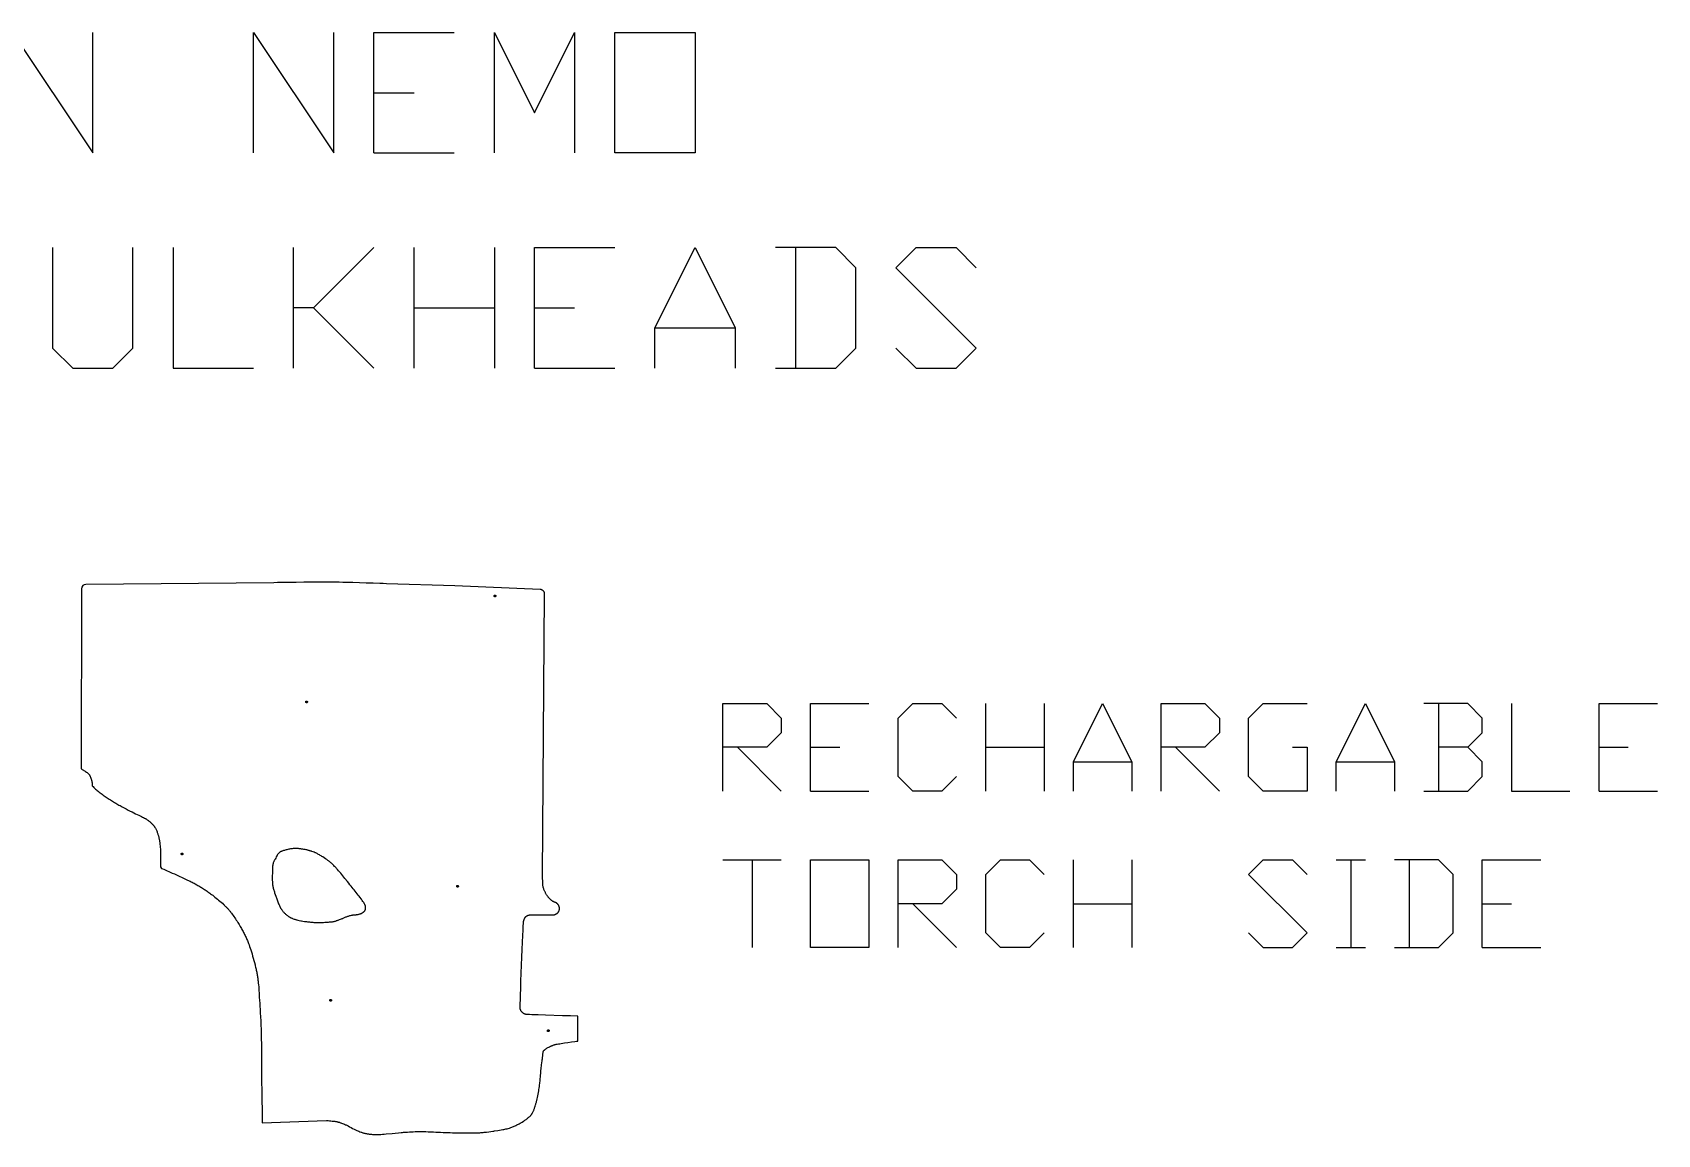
# Model space of a CAD drawing. Extents: x -1405 to 7310, y 1897 to 8577.
# Drawn here: x 3541 to 7310, y 6021 to 8577 of the extents above; entities that cross this region are included whole.
import ezdxf

# ---------------------------------------------------------------- set-up
doc = ezdxf.new("R2010")
doc.units = 0
doc.layers.add('Default_Layer', color=1, linetype='CONTINUOUS')

msp = doc.modelspace()

# ---------------------------------------------------------------- linework, layer by layer
at = {"layer": 'Default_Layer'}
for points in [[(3494.6, 8297.4), (3494.6, 8576.8), (3680.8, 8297.4), (3680.8, 8576.8)], [(4053.4, 8297.4), (4053.4, 8576.8), (4239.6, 8297.4), (4239.6, 8576.8)], [(4332.8, 8297.4), (4332.8, 8576.8), (4519, 8576.8)], [(4612.2, 8297.4), (4612.2, 8576.8), (4705.3, 8390.5), (4798.4, 8576.8), (4798.4, 8297.4)], [(4332.8, 8437.1), (4425.9, 8437.1)], [(4332.8, 8297.4), (4519, 8297.4)], [(3587.7, 8077.8), (3587.7, 7845), (3634.3, 7798.4), (3727.4, 7798.4), (3774, 7845), (3774, 8077.8)], [(3867.1, 8077.8), (3867.1, 7798.4), (4053.4, 7798.4)], [(4146.5, 7798.4), (4146.5, 8077.8)], [(4332.8, 8077.8), (4193.1, 7938.1), (4146.5, 7938.1)], [(4425.9, 7798.4), (4425.9, 8077.8)], [(4612.2, 8077.8), (4612.2, 7798.4)], [(4705.3, 7798.4), (4705.3, 8077.8), (4891.6, 8077.8)], [(4984.7, 7798.4), (4984.7, 7891.6), (5077.8, 8077.8), (5171, 7891.6), (5171, 7798.4)], [(5264.1, 7798.4), (5403.8, 7798.4), (5450.4, 7845), (5450.4, 8031.3), (5403.8, 8077.8), (5264.1, 8077.8)], [(5310.7, 8077.8), (5310.7, 7798.4)], [(5543.5, 7845), (5590.1, 7798.4), (5683.2, 7798.4), (5729.8, 7845), (5543.5, 8031.3), (5590.1, 8077.8), (5683.2, 8077.8), (5729.8, 8031.3)], [(4193.1, 7938.1), (4332.8, 7798.4)], [(4425.9, 7938.1), (4612.2, 7938.1)], [(4705.3, 7938.1), (4798.4, 7938.1)], [(4984.7, 7891.6), (5171, 7891.6)], [(4705.3, 7798.4), (4891.6, 7798.4)], [(5142.3, 6817.3), (5142.3, 7020.5), (5243.9, 7020.5), (5277.7, 6986.6), (5277.7, 6952.7), (5243.9, 6918.9), (5142.3, 6918.9)], [(5345.5, 6817.3), (5345.5, 7020.5), (5480.9, 7020.5)], [(5684.1, 6851.1), (5650.3, 6817.3), (5582.5, 6817.3), (5548.7, 6851.1), (5548.7, 6986.6), (5582.5, 7020.5), (5650.3, 7020.5), (5684.1, 6986.6)], [(5751.9, 6817.3), (5751.9, 7020.5)], [(5887.3, 7020.5), (5887.3, 6817.3)], [(5955.1, 6817.3), (5955.1, 6885), (6022.8, 7020.5), (6090.5, 6885), (6090.5, 6817.3)], [(6158.3, 6817.3), (6158.3, 7020.5), (6259.9, 7020.5), (6293.7, 6986.6), (6293.7, 6952.7), (6259.9, 6918.9), (6158.3, 6918.9)], [(6463.1, 6918.9), (6496.9, 6918.9), (6496.9, 6817.3), (6395.3, 6817.3), (6361.5, 6851.1), (6361.5, 6986.6), (6395.3, 7020.5), (6496.9, 7020.5)], [(6564.7, 6817.3), (6564.7, 6885), (6632.4, 7020.5), (6700.1, 6885), (6700.1, 6817.3)], [(6869.5, 6918.9), (6903.3, 6952.7), (6903.3, 6986.6), (6869.5, 7020.5), (6767.9, 7020.5)], [(6801.7, 7020.5), (6801.7, 6817.3)], [(6971.1, 7020.5), (6971.1, 6817.3), (7106.5, 6817.3)], [(7174.3, 6817.3), (7174.3, 7020.5), (7309.7, 7020.5)], [(5176.1, 6918.9), (5277.7, 6817.3)], [(5345.5, 6918.9), (5413.2, 6918.9)], [(5751.9, 6918.9), (5887.3, 6918.9)], [(6192.1, 6918.9), (6293.7, 6817.3)], [(6767.9, 6817.3), (6869.5, 6817.3), (6903.3, 6851.1), (6903.3, 6885), (6869.5, 6918.9), (6801.7, 6918.9)], [(7174.3, 6918.9), (7242, 6918.9)], [(5955.1, 6885), (6090.5, 6885)], [(6564.7, 6885), (6700.1, 6885)], [(5345.5, 6817.3), (5480.9, 6817.3)], [(7174.3, 6817.3), (7309.7, 6817.3)], [(5142.3, 6657.6), (5277.7, 6657.6)], [(5210, 6657.6), (5210, 6454.4)], [(5548.7, 6454.4), (5548.7, 6657.6), (5650.3, 6657.6), (5684.1, 6623.7), (5684.1, 6589.9), (5650.3, 6556), (5548.7, 6556)], [(5887.3, 6488.3), (5853.5, 6454.4), (5785.7, 6454.4), (5751.9, 6488.3), (5751.9, 6623.7), (5785.7, 6657.6), (5853.5, 6657.6), (5887.3, 6623.7)], [(5955.1, 6454.4), (5955.1, 6657.6)], [(6090.5, 6657.6), (6090.5, 6454.4)], [(6361.5, 6488.3), (6395.3, 6454.4), (6463.1, 6454.4), (6496.9, 6488.3), (6361.5, 6623.7), (6395.3, 6657.6), (6463.1, 6657.6), (6496.9, 6623.7)], [(6564.7, 6657.6), (6632.4, 6657.6)], [(6598.5, 6657.6), (6598.5, 6454.4)], [(6700.1, 6454.4), (6801.7, 6454.4), (6835.6, 6488.3), (6835.6, 6623.7), (6801.7, 6657.6), (6700.1, 6657.6)], [(6734, 6657.6), (6734, 6454.4)], [(6903.3, 6454.4), (6903.3, 6657.6), (7038.8, 6657.6)], [(5582.5, 6556), (5684.1, 6454.4)], [(5955.1, 6556), (6090.5, 6556)], [(6903.3, 6556), (6971.1, 6556)], [(6564.7, 6454.4), (6632.4, 6454.4)], [(6903.3, 6454.4), (7038.8, 6454.4)]]:
    msp.add_lwpolyline(points, dxfattribs=at)
for points in [[(4891.6, 8297.4), (4891.6, 8576.8), (5077.8, 8576.8), (5077.8, 8297.4), (4891.6, 8297.4)], [(4613.5, 7271.9), (4613.7, 7271.9), (4613.9, 7271.9), (4614.1, 7271.8), (4614.2, 7271.8), (4614.4, 7271.7), (4614.6, 7271.6), (4614.7, 7271.5), (4614.9, 7271.3), (4615, 7271.2), (4615.1, 7271), (4615.2, 7270.9), (4615.3, 7270.7), (4615.4, 7270.5), (4615.4, 7270.3), (4615.5, 7270.1), (4615.5, 7269.9), (4615.5, 7269.7), (4615.4, 7269.5), (4615.4, 7269.3), (4615.3, 7269.1), (4615.2, 7269), (4615.1, 7268.8), (4615, 7268.6), (4614.9, 7268.5), (4614.7, 7268.4), (4614.6, 7268.3), (4614.4, 7268.2), (4614.2, 7268.1), (4614.1, 7268), (4613.9, 7268), (4613.7, 7267.9), (4613.5, 7267.9), (4613.3, 7267.9), (4613.1, 7268), (4612.9, 7268), (4612.7, 7268.1), (4612.5, 7268.2), (4612.4, 7268.3), (4612.2, 7268.4), (4612.1, 7268.5), (4611.9, 7268.6), (4611.8, 7268.8), (4611.7, 7269), (4611.6, 7269.1), (4611.6, 7269.3), (4611.5, 7269.5), (4611.5, 7269.7), (4611.5, 7269.9), (4611.5, 7270.1), (4611.5, 7270.3), (4611.6, 7270.5), (4611.6, 7270.7), (4611.7, 7270.9), (4611.8, 7271), (4611.9, 7271.2), (4612.1, 7271.3), (4612.2, 7271.5), (4612.4, 7271.6), (4612.5, 7271.7), (4612.7, 7271.8), (4612.9, 7271.8), (4613.1, 7271.9), (4613.3, 7271.9), (4613.5, 7271.9)], [(4176.8, 7026.2), (4177, 7026.2), (4177.2, 7026.2), (4177.4, 7026.1), (4177.6, 7026.1), (4177.8, 7026), (4177.9, 7025.9), (4178.1, 7025.8), (4178.2, 7025.6), (4178.4, 7025.5), (4178.5, 7025.3), (4178.6, 7025.2), (4178.7, 7025), (4178.7, 7024.8), (4178.8, 7024.6), (4178.8, 7024.4), (4178.8, 7024.2), (4178.8, 7024), (4178.8, 7023.8), (4178.7, 7023.6), (4178.7, 7023.4), (4178.6, 7023.3), (4178.5, 7023.1), (4178.4, 7023), (4178.2, 7022.8), (4178.1, 7022.7), (4177.9, 7022.6), (4177.8, 7022.5), (4177.6, 7022.4), (4177.4, 7022.3), (4177.2, 7022.3), (4177, 7022.2), (4176.8, 7022.2), (4176.6, 7022.2), (4176.4, 7022.3), (4176.2, 7022.3), (4176, 7022.4), (4175.9, 7022.5), (4175.7, 7022.6), (4175.5, 7022.7), (4175.4, 7022.8), (4175.3, 7023), (4175.2, 7023.1), (4175.1, 7023.3), (4175, 7023.4), (4174.9, 7023.6), (4174.9, 7023.8), (4174.8, 7024), (4174.8, 7024.2), (4174.8, 7024.4), (4174.9, 7024.6), (4174.9, 7024.8), (4175, 7025), (4175.1, 7025.2), (4175.2, 7025.3), (4175.3, 7025.5), (4175.4, 7025.6), (4175.5, 7025.8), (4175.7, 7025.9), (4175.9, 7026), (4176, 7026.1), (4176.2, 7026.1), (4176.4, 7026.2), (4176.6, 7026.2), (4176.8, 7026.2)], [(3888.1, 6673.6), (3888.3, 6673.6), (3888.5, 6673.6), (3888.6, 6673.5), (3888.8, 6673.5), (3889, 6673.4), (3889.2, 6673.3), (3889.3, 6673.2), (3889.5, 6673), (3889.6, 6672.9), (3889.7, 6672.7), (3889.8, 6672.6), (3889.9, 6672.4), (3890, 6672.2), (3890, 6672), (3890, 6671.8), (3890.1, 6671.6), (3890, 6671.4), (3890, 6671.2), (3890, 6671), (3889.9, 6670.8), (3889.8, 6670.7), (3889.7, 6670.5), (3889.6, 6670.3), (3889.5, 6670.2), (3889.3, 6670.1), (3889.2, 6670), (3889, 6669.9), (3888.8, 6669.8), (3888.6, 6669.7), (3888.5, 6669.7), (3888.3, 6669.6), (3888.1, 6669.6), (3887.8, 6669.6), (3887.7, 6669.7), (3887.5, 6669.7), (3887.3, 6669.8), (3887.1, 6669.9), (3886.9, 6670), (3886.8, 6670.1), (3886.6, 6670.2), (3886.5, 6670.3), (3886.4, 6670.5), (3886.3, 6670.7), (3886.2, 6670.8), (3886.1, 6671), (3886.1, 6671.2), (3886.1, 6671.4), (3886.1, 6671.6), (3886.1, 6671.8), (3886.1, 6672), (3886.1, 6672.2), (3886.2, 6672.4), (3886.3, 6672.6), (3886.4, 6672.7), (3886.5, 6672.9), (3886.6, 6673), (3886.8, 6673.2), (3886.9, 6673.3), (3887.1, 6673.4), (3887.3, 6673.5), (3887.5, 6673.5), (3887.7, 6673.6), (3887.8, 6673.6), (3888.1, 6673.6)], [(4313.2, 6542.7), (4313.4, 6543.3), (4313.6, 6543.9), (4313.7, 6544.6), (4313.8, 6545.2), (4313.8, 6545.9), (4313.8, 6546.6), (4313.8, 6547.2), (4313.7, 6547.9), (4313.6, 6548.6), (4313.5, 6549.3), (4313.4, 6549.9), (4313.3, 6550.6), (4313.1, 6551.3), (4312.9, 6551.9), (4312.5, 6553.2), (4312.4, 6553.5), (4312.2, 6553.9), (4311.8, 6554.7), (4311.3, 6555.6), (4310.7, 6556.6), (4310, 6557.7), (4309.3, 6558.9), (4308.5, 6560.1), (4307.6, 6561.3), (4305.8, 6563.9), (4303.9, 6566.5), (4300.3, 6571.4), (4298.5, 6573.7), (4296.5, 6576.4), (4294.2, 6579.2), (4291.9, 6582.2), (4289.4, 6585.2), (4286.9, 6588.2), (4284.5, 6591.1), (4282.2, 6593.8), (4279.9, 6596.8), (4277.3, 6600.2), (4274.4, 6603.7), (4271.5, 6607.4), (4265.6, 6614.7), (4263, 6618.1), (4260.6, 6621.1), (4258.3, 6624), (4255.9, 6626.9), (4253.5, 6629.9), (4251, 6632.8), (4248.5, 6635.6), (4246.1, 6638.2), (4245, 6639.5), (4243.8, 6640.7), (4242.7, 6641.8), (4241.7, 6642.9), (4239.6, 6645), (4237.4, 6647.1), (4235.3, 6649.1), (4234.2, 6650.1), (4233.1, 6651.1), (4231.9, 6652.1), (4230.8, 6653.1), (4229.7, 6654), (4228.5, 6655), (4227.3, 6655.9), (4226.1, 6656.8), (4224.9, 6657.6), (4223.7, 6658.5), (4220.9, 6660.3), (4217.7, 6662.5), (4214.1, 6664.8), (4212.2, 6666), (4210.3, 6667.1), (4208.4, 6668.3), (4206.5, 6669.4), (4204.7, 6670.5), (4202.9, 6671.5), (4201.2, 6672.4), (4199.6, 6673.2), (4198.1, 6674), (4197.4, 6674.3), (4196.8, 6674.5), (4194.2, 6675.6), (4191.7, 6676.5), (4189.1, 6677.4), (4187.8, 6677.9), (4186.5, 6678.3), (4185.2, 6678.7), (4183.9, 6679.1), (4182.6, 6679.5), (4181.3, 6679.8), (4180, 6680.2), (4178.7, 6680.5), (4177.3, 6680.8), (4176, 6681.1), (4173.2, 6681.7), (4170.1, 6682.3), (4168.4, 6682.6), (4166.7, 6682.9), (4165, 6683.1), (4163.2, 6683.4), (4161.4, 6683.6), (4159.6, 6683.8), (4157.8, 6684), (4156, 6684.1), (4154.2, 6684.2), (4152.4, 6684.3), (4150.7, 6684.3), (4148.9, 6684.2), (4147.2, 6684.1), (4145.3, 6684), (4143.4, 6683.7), (4141.4, 6683.5), (4139.4, 6683.2), (4137.3, 6682.8), (4135.3, 6682.4), (4133.2, 6682), (4131.2, 6681.5), (4129.2, 6681.1), (4127.3, 6680.6), (4125.4, 6680), (4123.6, 6679.5), (4122, 6679), (4120.5, 6678.4), (4119.1, 6677.9), (4118.5, 6677.6), (4117.9, 6677.3), (4117.3, 6677.1), (4116.7, 6676.8), (4116.2, 6676.5), (4115.7, 6676.2), (4115.2, 6675.8), (4114.7, 6675.5), (4114.2, 6675.2), (4113.8, 6674.8), (4113.4, 6674.5), (4113, 6674.1), (4112.6, 6673.8), (4112.2, 6673.4), (4111.8, 6673), (4111.5, 6672.6), (4110.8, 6671.8), (4110.2, 6670.9), (4109.5, 6670), (4108.9, 6669.1), (4108.3, 6668.1), (4107.7, 6667), (4106.5, 6664.8), (4105.1, 6662.2), (4103.7, 6659.7), (4103.1, 6658.5), (4102.4, 6657.2), (4101.8, 6656), (4101.2, 6654.7), (4100.6, 6653.5), (4100.1, 6652.2), (4099.6, 6650.9), (4099.2, 6649.6), (4099, 6648.9), (4098.8, 6648.3), (4098.7, 6647.6), (4098.5, 6646.9), (4098.4, 6646.2), (4098.3, 6645.5), (4098.2, 6644.9), (4098.1, 6644.2), (4098, 6642.6), (4097.9, 6640.8), (4097.8, 6638.8), (4097.7, 6636.6), (4097.6, 6634.2), (4097.5, 6631.8), (4097.4, 6626.6), (4097.3, 6621.3), (4097.3, 6616), (4097.3, 6611.1), (4097.4, 6606.6), (4097.4, 6605.5), (4097.5, 6604.5), (4097.5, 6603.4), (4097.6, 6602.4), (4097.8, 6601.3), (4097.9, 6600.2), (4098, 6599.2), (4098.2, 6598.1), (4098.4, 6597.1), (4098.6, 6596.1), (4099, 6594), (4099.5, 6591.9), (4100.1, 6589.9), (4100.7, 6587.8), (4101.3, 6585.8), (4102, 6583.8), (4102.6, 6581.7), (4104, 6577.7), (4105.4, 6573.7), (4106.1, 6571.6), (4106.8, 6569.5), (4107.6, 6567.3), (4108.4, 6565.1), (4109.3, 6562.8), (4110.2, 6560.5), (4111.1, 6558.3), (4112, 6556.1), (4113, 6553.9), (4113.9, 6551.9), (4114.8, 6549.9), (4115.7, 6548), (4116.6, 6546.2), (4117.5, 6544.7), (4117.9, 6543.9), (4118.4, 6543.2), (4118.8, 6542.6), (4119.2, 6542), (4120, 6540.9), (4120.9, 6539.7), (4121.8, 6538.6), (4122.8, 6537.5), (4123.8, 6536.4), (4124.8, 6535.3), (4125.9, 6534.3), (4127, 6533.3), (4128, 6532.3), (4129.1, 6531.3), (4130.2, 6530.4), (4131.2, 6529.6), (4132.2, 6528.8), (4133.2, 6528), (4134.1, 6527.4), (4135, 6526.8), (4135.9, 6526.2), (4136.7, 6525.7), (4137.6, 6525.1), (4138.5, 6524.6), (4139.4, 6524.2), (4140.3, 6523.7), (4141.3, 6523.3), (4142.2, 6522.9), (4143.2, 6522.4), (4144.1, 6522.1), (4146, 6521.3), (4148, 6520.6), (4149.9, 6520), (4150.9, 6519.7), (4152, 6519.3), (4153.2, 6519), (4154.4, 6518.7), (4156.8, 6518.1), (4159.2, 6517.6), (4163.2, 6516.7), (4164.5, 6516.5), (4165.2, 6516.3), (4168.3, 6515.8), (4172.1, 6515.3), (4176.4, 6514.7), (4178.7, 6514.4), (4181.1, 6514.1), (4183.5, 6513.9), (4186, 6513.6), (4188.4, 6513.4), (4190.9, 6513.1), (4193.3, 6513), (4195.7, 6512.8), (4198.1, 6512.7), (4200.3, 6512.6), (4202.6, 6512.6), (4205.1, 6512.6), (4207.8, 6512.6), (4210.5, 6512.7), (4213.3, 6512.8), (4216.2, 6512.9), (4219.1, 6513.1), (4221.9, 6513.2), (4224.7, 6513.4), (4227.4, 6513.6), (4230, 6513.8), (4232.4, 6514), (4234.6, 6514.3), (4236.6, 6514.5), (4238.3, 6514.8), (4239.7, 6515), (4241, 6515.3), (4242.3, 6515.6), (4243.7, 6516), (4245, 6516.4), (4246.4, 6516.9), (4247.7, 6517.4), (4249.1, 6517.8), (4250.4, 6518.3), (4253, 6519.3), (4255.3, 6520.3), (4257.4, 6521.1), (4259.1, 6521.8), (4260.6, 6522.3), (4262, 6522.9), (4265, 6524.2), (4266.5, 6524.8), (4268, 6525.4), (4269.4, 6525.9), (4270.9, 6526.5), (4272.5, 6527), (4274.1, 6527.5), (4275.7, 6528), (4277.4, 6528.5), (4279, 6528.9), (4280.6, 6529.4), (4282.1, 6529.7), (4283.5, 6530), (4284.2, 6530.2), (4284.9, 6530.3), (4285.6, 6530.3), (4286.3, 6530.4), (4287.7, 6530.5), (4289.2, 6530.6), (4290.6, 6530.7), (4292, 6530.8), (4292.7, 6530.9), (4293.4, 6531), (4294.1, 6531.1), (4294.8, 6531.2), (4296.2, 6531.5), (4297.6, 6531.9), (4299.1, 6532.2), (4300.6, 6532.6), (4301.3, 6532.8), (4302, 6533), (4302.7, 6533.3), (4303.4, 6533.5), (4304.1, 6533.8), (4304.7, 6534.1), (4305.3, 6534.5), (4305.9, 6534.8), (4307.1, 6535.6), (4307.6, 6536), (4308.2, 6536.4), (4308.7, 6536.8), (4309.2, 6537.3), (4309.8, 6537.7), (4310.3, 6538.2), (4310.7, 6538.7), (4311.2, 6539.2), (4311.6, 6539.7), (4312, 6540.3), (4312.4, 6540.9), (4312.7, 6541.4), (4313, 6542), (4313.2, 6542.7)], [(5345.5, 6454.4), (5345.5, 6657.6), (5480.9, 6657.6), (5480.9, 6454.4), (5345.5, 6454.4)], [(4526.9, 6598.6), (4527.1, 6598.6), (4527.3, 6598.6), (4527.5, 6598.6), (4527.7, 6598.5), (4527.8, 6598.4), (4528, 6598.3), (4528.2, 6598.2), (4528.3, 6598.1), (4528.4, 6597.9), (4528.6, 6597.8), (4528.7, 6597.6), (4528.7, 6597.4), (4528.8, 6597.2), (4528.9, 6597), (4528.9, 6596.8), (4528.9, 6596.6), (4528.9, 6596.4), (4528.9, 6596.2), (4528.8, 6596.1), (4528.7, 6595.9), (4528.7, 6595.7), (4528.6, 6595.5), (4528.4, 6595.4), (4528.3, 6595.2), (4528.2, 6595.1), (4528, 6595), (4527.8, 6594.9), (4527.7, 6594.8), (4527.5, 6594.7), (4527.3, 6594.7), (4527.1, 6594.7), (4526.9, 6594.6), (4526.7, 6594.7), (4526.5, 6594.7), (4526.3, 6594.7), (4526.1, 6594.8), (4525.9, 6594.9), (4525.8, 6595), (4525.6, 6595.1), (4525.5, 6595.2), (4525.4, 6595.4), (4525.2, 6595.5), (4525.1, 6595.7), (4525.1, 6595.9), (4525, 6596.1), (4524.9, 6596.2), (4524.9, 6596.4), (4524.9, 6596.6), (4524.9, 6596.8), (4524.9, 6597), (4525, 6597.2), (4525.1, 6597.4), (4525.1, 6597.6), (4525.2, 6597.8), (4525.4, 6597.9), (4525.5, 6598.1), (4525.6, 6598.2), (4525.8, 6598.3), (4525.9, 6598.4), (4526.1, 6598.5), (4526.3, 6598.6), (4526.5, 6598.6), (4526.7, 6598.6), (4526.9, 6598.6)], [(4232.4, 6334.1), (4232.6, 6334.1), (4232.8, 6334.1), (4233, 6334), (4233.2, 6334), (4233.3, 6333.9), (4233.5, 6333.8), (4233.7, 6333.7), (4233.8, 6333.5), (4233.9, 6333.4), (4234, 6333.2), (4234.1, 6333.1), (4234.2, 6332.9), (4234.3, 6332.7), (4234.3, 6332.5), (4234.4, 6332.3), (4234.4, 6332.1), (4234.4, 6331.9), (4234.3, 6331.7), (4234.3, 6331.5), (4234.2, 6331.3), (4234.1, 6331.2), (4234, 6331), (4233.9, 6330.8), (4233.8, 6330.7), (4233.7, 6330.6), (4233.5, 6330.4), (4233.3, 6330.3), (4233.2, 6330.3), (4233, 6330.2), (4232.8, 6330.1), (4232.6, 6330.1), (4232.4, 6330.1), (4232.2, 6330.1), (4232, 6330.1), (4231.8, 6330.2), (4231.6, 6330.3), (4231.4, 6330.3), (4231.3, 6330.4), (4231.1, 6330.6), (4231, 6330.7), (4230.8, 6330.8), (4230.7, 6331), (4230.6, 6331.2), (4230.5, 6331.3), (4230.5, 6331.5), (4230.4, 6331.7), (4230.4, 6331.9), (4230.4, 6332.1), (4230.4, 6332.3), (4230.4, 6332.5), (4230.5, 6332.7), (4230.5, 6332.9), (4230.6, 6333.1), (4230.7, 6333.2), (4230.8, 6333.4), (4231, 6333.5), (4231.1, 6333.7), (4231.3, 6333.8), (4231.4, 6333.9), (4231.6, 6334), (4231.8, 6334), (4232, 6334.1), (4232.2, 6334.1), (4232.4, 6334.1)], [(4737.2, 6263.6), (4737.4, 6263.6), (4737.6, 6263.6), (4737.8, 6263.5), (4738, 6263.5), (4738.2, 6263.4), (4738.3, 6263.3), (4738.5, 6263.2), (4738.6, 6263), (4738.7, 6262.9), (4738.9, 6262.7), (4739, 6262.6), (4739, 6262.4), (4739.1, 6262.2), (4739.2, 6262), (4739.2, 6261.8), (4739.2, 6261.6), (4739.2, 6261.4), (4739.2, 6261.2), (4739.1, 6261), (4739, 6260.8), (4739, 6260.7), (4738.9, 6260.5), (4738.7, 6260.3), (4738.6, 6260.2), (4738.5, 6260.1), (4738.3, 6260), (4738.2, 6259.9), (4738, 6259.8), (4737.8, 6259.7), (4737.6, 6259.6), (4737.4, 6259.6), (4737.2, 6259.6), (4737, 6259.6), (4736.8, 6259.6), (4736.6, 6259.7), (4736.4, 6259.8), (4736.3, 6259.9), (4736.1, 6260), (4735.9, 6260.1), (4735.8, 6260.2), (4735.7, 6260.3), (4735.5, 6260.5), (4735.4, 6260.7), (4735.4, 6260.8), (4735.3, 6261), (4735.2, 6261.2), (4735.2, 6261.4), (4735.2, 6261.6), (4735.2, 6261.8), (4735.2, 6262), (4735.3, 6262.2), (4735.4, 6262.4), (4735.4, 6262.6), (4735.5, 6262.7), (4735.7, 6262.9), (4735.8, 6263), (4735.9, 6263.2), (4736.1, 6263.3), (4736.3, 6263.4), (4736.4, 6263.5), (4736.6, 6263.5), (4736.8, 6263.6), (4737, 6263.6), (4737.2, 6263.6)]]:
    msp.add_lwpolyline(points, close=True, dxfattribs=at)
msp.add_lwpolyline([(4753.4, 6559.2), (4752.4, 6559.5), (4751.3, 6560), (4750.2, 6560.6), (4749.2, 6561.1), (4748.2, 6561.6), (4747.3, 6562.2), (4746.4, 6562.8), (4745.6, 6563.4), (4744.8, 6564), (4744, 6564.6), (4743.2, 6565.3), (4742.4, 6566), (4741.6, 6566.7), (4740.9, 6567.5), (4740.1, 6568.2), (4739.4, 6569), (4738.7, 6569.8), (4738.1, 6570.6), (4737.4, 6571.4), (4736.8, 6572.2), (4736.1, 6573.1), (4735.5, 6573.9), (4734.8, 6574.9), (4734.1, 6576), (4733.4, 6577.1), (4732.7, 6578.3), (4732, 6579.5), (4731.2, 6580.8), (4730.5, 6582.2), (4729.8, 6583.5), (4729.1, 6584.9), (4728.5, 6586.4), (4727.8, 6587.8), (4727.3, 6589.2), (4726.7, 6590.6), (4726.3, 6592), (4725.9, 6593.4), (4725.7, 6594.1), (4725.5, 6594.8), (4725.4, 6595.6), (4725.2, 6596.3), (4725, 6597.9), (4724.8, 6599.5), (4724.6, 6601.2), (4724.5, 6602.9), (4724.5, 6604.7), (4724.4, 6606.5), (4724.3, 6610.1), (4724.2, 6613.8), (4724.2, 6615.6), (4724.1, 6617.4), (4724.1, 6619.2), (4724, 6620.9), (4728.7, 7274.4), (4728.7, 7274.8), (4728.7, 7275.2), (4728.7, 7275.6), (4728.6, 7276), (4728.6, 7276.4), (4728.5, 7276.8), (4728.4, 7277.4), (4728.2, 7277.9), (4728, 7278.5), (4727.8, 7279), (4727.5, 7279.5), (4727.2, 7280), (4726.9, 7280.5), (4726.6, 7281), (4726.1, 7281.5), (4725.6, 7282), (4725, 7282.5), (4724.4, 7283), (4723.8, 7283.4), (4723.2, 7283.7), (4722.5, 7284), (4721.8, 7284.3), (4721.4, 7284.4), (4721, 7284.5), (4720.6, 7284.6), (4720.2, 7284.7), (4719.5, 7284.8), (4719.1, 7284.8), (4718.7, 7284.8), (4718.7, 7284.8), (4520.9, 7293.5), (4362.3, 7298.3), (4354.5, 7298.5), (4346.6, 7298.8), (4331, 7299.3), (4315.3, 7299.9), (4299.7, 7300.4), (4284, 7300.9), (4276.2, 7301.1), (4268.4, 7301.3), (4260.6, 7301.5), (4252.7, 7301.7), (4244.9, 7301.8), (4237.1, 7301.9), (4229.2, 7302), (4221.1, 7302), (4212.9, 7302), (4204.6, 7302), (4196.1, 7301.9), (4187.6, 7301.8), (4170.4, 7301.6), (4153, 7301.4), (4135.6, 7301.1), (4118.2, 7300.9), (4109.6, 7300.8), (4101, 7300.7), (3665, 7296.8, 0.4109), (3655.1, 7286.8), (3654.1, 6869), (3655.4, 6868.3), (3656.7, 6867.5), (3659.2, 6866), (3660.5, 6865.3), (3661.7, 6864.5), (3662.9, 6863.7), (3664.1, 6862.9), (3666.4, 6861.3), (3667.6, 6860.5), (3668.7, 6859.6), (3669.2, 6859.2), (3669.8, 6858.7), (3670.3, 6858.3), (3670.8, 6857.8), (3671.3, 6857.3), (3671.8, 6856.8), (3672.2, 6856.2), (3672.7, 6855.7), (3673.1, 6855.1), (3673.5, 6854.4), (3673.9, 6853.6), (3674.4, 6852.7), (3674.8, 6851.8), (3675.2, 6850.9), (3675.6, 6849.9), (3676, 6848.9), (3676.4, 6847.9), (3676.8, 6846.9), (3677.2, 6845.9), (3677.5, 6844.9), (3677.8, 6843.9), (3678.1, 6843), (3678.3, 6842.2), (3678.5, 6841.4), (3678.7, 6840.7), (3678.8, 6840), (3678.9, 6839.2), (3679.1, 6838.5), (3679.1, 6837.8), (3679.2, 6837), (3679.3, 6835.5), (3679.5, 6832.5), (3679.6, 6831), (3679.7, 6829.5), (3681.5, 6827.7), (3683.4, 6825.8), (3685.3, 6824), (3687.3, 6822.2), (3689.4, 6820.5), (3691.4, 6818.7), (3693.6, 6816.9), (3695.7, 6815.2), (3697.9, 6813.4), (3700.2, 6811.7), (3702.5, 6810), (3704.8, 6808.3), (3707.1, 6806.6), (3709.5, 6805), (3711.9, 6803.3), (3714.3, 6801.7), (3716.8, 6800.1), (3719.2, 6798.5), (3721.7, 6796.9), (3724.2, 6795.4), (3726.7, 6793.9), (3729.2, 6792.3), (3731.7, 6790.9), (3734.2, 6789.4), (3736.7, 6787.9), (3739.2, 6786.5), (3741.7, 6785.1), (3744.1, 6783.7), (3749.1, 6781), (3753.9, 6778.4), (3758.7, 6775.9), (3763.3, 6773.5), (3767.8, 6771.2), (3772.2, 6769), (3776.3, 6766.9), (3780.3, 6765), (3787.6, 6761.5), (3793.9, 6758.4), (3796.6, 6757.1), (3798.9, 6756), (3800.9, 6754.9), (3802.6, 6754.1), (3803.3, 6753.7), (3803.8, 6753.3), (3804.3, 6753), (3804.7, 6752.8), (3807.3, 6750.8), (3809.9, 6748.9), (3811.2, 6747.9), (3812.5, 6746.8), (3813.8, 6745.8), (3815, 6744.8), (3816.3, 6743.7), (3817.5, 6742.6), (3818.6, 6741.5), (3819.8, 6740.3), (3820.9, 6739.1), (3821.4, 6738.5), (3821.9, 6737.9), (3822.4, 6737.2), (3822.9, 6736.6), (3823.4, 6736), (3823.9, 6735.3), (3824.3, 6734.6), (3824.8, 6733.9), (3825.2, 6733.2), (3825.6, 6732.5), (3826.4, 6731.1), (3827.2, 6729.6), (3827.9, 6728), (3828.6, 6726.5), (3829.2, 6724.9), (3829.9, 6723.3), (3830.4, 6721.7), (3831, 6720), (3831.5, 6718.4), (3832, 6716.7), (3832.5, 6715), (3833, 6713.4), (3833.9, 6710.1), (3834.3, 6708.5), (3834.7, 6706.9), (3835, 6705.2), (3835.4, 6703.6), (3835.7, 6701.9), (3835.9, 6700.3), (3836.2, 6698.6), (3836.4, 6697), (3836.6, 6695.3), (3836.8, 6693.6), (3837.1, 6690.3), (3837.4, 6686.9), (3837.7, 6683.6), (3837.8, 6681.8), (3837.9, 6679.8), (3837.9, 6677.6), (3838, 6675.3), (3838, 6672.8), (3838, 6670.1), (3837.9, 6664.6), (3837.8, 6653), (3837.7, 6647.3), (3837.7, 6641.9), (3840.4, 6638.2), (3845.4, 6636), (3850.3, 6633.9), (3860.2, 6629.6), (3865.2, 6627.4), (3870.1, 6625.2), (3875, 6623.1), (3879.9, 6620.8), (3889.6, 6616.4), (3894.5, 6614.1), (3899.4, 6611.8), (3904.3, 6609.5), (3906.7, 6608.3), (3909, 6607.1), (3911.4, 6606), (3913.7, 6604.8), (3915.9, 6603.6), (3918.1, 6602.3), (3922.5, 6599.9), (3924.7, 6598.6), (3926.9, 6597.4), (3929, 6596.1), (3931.2, 6594.8), (3933.3, 6593.5), (3935.5, 6592.2), (3937.6, 6590.8), (3939.7, 6589.5), (3941.8, 6588.1), (3943.9, 6586.7), (3946, 6585.3), (3948, 6583.9), (3950.1, 6582.4), (3952.1, 6580.9), (3954.2, 6579.3), (3956.5, 6577.6), (3959, 6575.7), (3961.6, 6573.7), (3964.3, 6571.6), (3967.1, 6569.3), (3969.9, 6567), (3972.8, 6564.6), (3975.7, 6562.2), (3978.5, 6559.7), (3981.4, 6557.2), (3984.1, 6554.7), (3985.5, 6553.4), (3986.8, 6552.2), (3988.1, 6550.9), (3989.3, 6549.7), (3990.5, 6548.4), (3991.7, 6547.2), (3992.8, 6546), (3993.9, 6544.8), (3995, 6543.6), (3996.1, 6542.4), (3997.1, 6541.2), (3998.2, 6539.9), (3999.2, 6538.6), (4000.2, 6537.3), (4001.3, 6536), (4002.3, 6534.6), (4004.3, 6531.9), (4006.3, 6529.2), (4008.2, 6526.4), (4010.1, 6523.6), (4012, 6520.9), (4013.8, 6518.1), (4015.5, 6515.4), (4017.2, 6512.8), (4018.8, 6510.2), (4020.3, 6507.7), (4023.1, 6503.1), (4024.4, 6500.8), (4025.6, 6498.6), (4026.9, 6496.4), (4028.2, 6494.1), (4029.4, 6491.9), (4030.6, 6489.6), (4031.8, 6487.3), (4033, 6485), (4034.1, 6482.7), (4035.2, 6480.4), (4036.3, 6478.1), (4037.4, 6475.7), (4038.4, 6473.4), (4039.4, 6471), (4040.4, 6468.6), (4041.3, 6466.3), (4042.3, 6463.6), (4043.4, 6460.5), (4044.6, 6457), (4045.9, 6453.1), (4047.3, 6448.9), (4048.7, 6444.5), (4050.2, 6439.8), (4051.6, 6434.9), (4053.1, 6429.9), (4054.5, 6424.8), (4055.9, 6419.6), (4057.2, 6414.5), (4057.9, 6412), (4058.5, 6409.4), (4059.1, 6406.9), (4059.6, 6404.5), (4060.2, 6402), (4060.7, 6399.6), (4061.1, 6397.3), (4061.6, 6395), (4062, 6392.8), (4062.4, 6390.5), (4062.8, 6388.2), (4063.1, 6386), (4063.4, 6383.7), (4063.7, 6381.4), (4064, 6379.1), (4064.3, 6376.9), (4064.6, 6374.6), (4064.8, 6372.3), (4065.3, 6367.7), (4065.7, 6363.2), (4066, 6358.6), (4066.4, 6354), (4066.7, 6349.4), (4067.2, 6340.2), (4067.8, 6331), (4068.1, 6326.5), (4068.4, 6321.9), (4068.7, 6317.3), (4068.9, 6312.7), (4069.2, 6308), (4069.5, 6303.3), (4069.9, 6293.9), (4070.4, 6284.4), (4070.7, 6274.9), (4071.1, 6265.4), (4071.4, 6255.9), (4071.6, 6246.5), (4071.7, 6240.8), (4071.9, 6233.4), (4072, 6224.5), (4072.1, 6214.2), (4072.4, 6190.1), (4072.6, 6162.8), (4073.1, 6103.7), (4073.4, 6074.8), (4073.6, 6048.4), (4223.3, 6053.4), (4224.9, 6053.3), (4226.5, 6053.1), (4229.7, 6052.8), (4232.9, 6052.5), (4236.2, 6052.2), (4239.3, 6051.9), (4240.9, 6051.7), (4242.4, 6051.5), (4243.8, 6051.3), (4245.3, 6051.1), (4246.6, 6050.9), (4247.9, 6050.6), (4249.1, 6050.3), (4250.4, 6049.9), (4251.6, 6049.6), (4252.9, 6049.2), (4254.1, 6048.8), (4255.3, 6048.4), (4256.5, 6048), (4257.8, 6047.6), (4260.2, 6046.7), (4262.6, 6045.7), (4265, 6044.7), (4267.3, 6043.7), (4268.6, 6043.1), (4270, 6042.4), (4271.5, 6041.7), (4273.1, 6040.9), (4276.5, 6039), (4280, 6037.1), (4283.6, 6035.1), (4287, 6033.3), (4288.7, 6032.5), (4290.2, 6031.7), (4291.6, 6031), (4293, 6030.4), (4295.5, 6029.4), (4298, 6028.4), (4300.5, 6027.4), (4303.1, 6026.5), (4304.4, 6026), (4305.7, 6025.6), (4307, 6025.2), (4308.3, 6024.8), (4309.6, 6024.4), (4310.9, 6024.1), (4312.2, 6023.8), (4313.5, 6023.4), (4314.8, 6023.2), (4316.1, 6022.9), (4317.5, 6022.7), (4318.9, 6022.5), (4320.2, 6022.3), (4321.6, 6022.1), (4323, 6021.9), (4324.4, 6021.8), (4327.1, 6021.5), (4329.8, 6021.3), (4332.3, 6021.2), (4334.7, 6021), (4337, 6021), (4339.3, 6021), (4341.7, 6021), (4344, 6021.1), (4346.3, 6021.1), (4348.6, 6021.3), (4353.2, 6021.5), (4354.7, 6021.6), (4356.6, 6021.8), (4361.7, 6022.3), (4375.2, 6023.6), (4382.6, 6024.3), (4389.8, 6024.9), (4396.3, 6025.5), (4399.1, 6025.8), (4401.6, 6026), (4410.7, 6026.6), (4415.2, 6026.9), (4419.7, 6027.2), (4424.3, 6027.5), (4428.8, 6027.7), (4431.1, 6027.8), (4433.4, 6027.9), (4435.6, 6027.9), (4437.9, 6027.9), (4440.2, 6027.9), (4442.7, 6027.9), (4445.2, 6027.9), (4447.9, 6027.8), (4453.4, 6027.6), (4459.1, 6027.4), (4470.8, 6026.8), (4476.5, 6026.6), (4482.2, 6026.3), (4487.7, 6026.1), (4493.3, 6025.9), (4504.3, 6025.5), (4509.8, 6025.3), (4515.4, 6025.1), (4520.9, 6025), (4526.4, 6024.9), (4538.1, 6024.7), (4544.2, 6024.6), (4550.3, 6024.5), (4556.4, 6024.5), (4559.3, 6024.5), (4562.3, 6024.6), (4565.1, 6024.6), (4567.9, 6024.7), (4570.5, 6024.8), (4573.1, 6024.9), (4575.6, 6025), (4578.2, 6025.2), (4580.8, 6025.4), (4583.5, 6025.6), (4586.1, 6025.9), (4588.8, 6026.1), (4591.5, 6026.4), (4594.1, 6026.7), (4599.3, 6027.3), (4604.2, 6027.9), (4608.7, 6028.5), (4610.7, 6028.8), (4612.6, 6029.1), (4620, 6030.3), (4623.8, 6030.9), (4627.9, 6031.6), (4632.2, 6032.4), (4634.4, 6032.8), (4636.7, 6033.3), (4639.2, 6033.8), (4641.7, 6034.3), (4644.3, 6034.9), (4647, 6035.6), (4648.8, 6036.2), (4650.6, 6036.9), (4652.5, 6037.6), (4654.5, 6038.4), (4656.4, 6039.3), (4658.4, 6040.2), (4660.4, 6041.1), (4662.3, 6042), (4664.3, 6043), (4666.2, 6044), (4668.1, 6045), (4670, 6046), (4671.8, 6047), (4673.5, 6048), (4675.1, 6048.9), (4676.6, 6049.9), (4679.7, 6051.8), (4681.2, 6052.9), (4682.7, 6053.9), (4684.3, 6054.9), (4685.8, 6056), (4687.3, 6057.1), (4688.8, 6058.2), (4690.2, 6059.4), (4691.6, 6060.5), (4693, 6061.7), (4694.2, 6062.8), (4695.4, 6064), (4696, 6064.6), (4696.6, 6065.2), (4697.1, 6065.8), (4697.6, 6066.4), (4698.1, 6067), (4698.6, 6067.6), (4699, 6068.2), (4699.5, 6068.8), (4699.9, 6069.5), (4700.3, 6070.1), (4700.7, 6070.8), (4701, 6071.4), (4701.7, 6072.7), (4702.4, 6074.1), (4703, 6075.5), (4703.6, 6076.9), (4704.1, 6078.3), (4704.6, 6079.7), (4705.1, 6081.2), (4705.6, 6082.6), (4706.1, 6084.1), (4707, 6087), (4707.9, 6089.9), (4708.3, 6091.4), (4708.8, 6092.9), (4709.3, 6094.6), (4709.7, 6096.2), (4710.1, 6097.9), (4710.6, 6099.7), (4711.4, 6103.3), (4712.2, 6107), (4713, 6110.8), (4713.8, 6114.5), (4714.4, 6118.1), (4714.8, 6119.9), (4715.1, 6121.7), (4715.6, 6125.2), (4716.2, 6128.8), (4716.6, 6132.4), (4717.1, 6136), (4717.5, 6139.6), (4718.4, 6146.8), (4718.7, 6150.5), (4719.1, 6154.3), (4719.4, 6158.2), (4719.8, 6162.1), (4720.4, 6169.6), (4720.7, 6173), (4721, 6176.1), (4721.3, 6179.1), (4721.8, 6182.1), (4722.6, 6188.2), (4723.1, 6191.2), (4723.4, 6194), (4723.8, 6196.7), (4723.9, 6198), (4724, 6199.2), (4724.3, 6203.4), (4724.5, 6205.8), (4724.6, 6206.9), (4724.7, 6208.1), (4724.9, 6209.2), (4725.1, 6210.3), (4725.3, 6211.3), (4725.5, 6212.3), (4725.6, 6212.7), (4725.8, 6213.2), (4725.9, 6213.6), (4726.1, 6214), (4726.3, 6214.3), (4726.4, 6214.6), (4726.6, 6214.9), (4726.8, 6215.2), (4727.3, 6215.7), (4727.7, 6216.2), (4728.2, 6216.6), (4728.6, 6217.1), (4729.1, 6217.5), (4729.6, 6217.9), (4730.1, 6218.3), (4730.7, 6218.7), (4731.7, 6219.5), (4732.8, 6220.2), (4733.9, 6220.9), (4735.1, 6221.6), (4736.4, 6222.4), (4738.2, 6223.3), (4740.3, 6224.4), (4742.6, 6225.5), (4743.9, 6226.1), (4745.1, 6226.6), (4746.4, 6227.2), (4747.7, 6227.7), (4748.9, 6228.2), (4750.2, 6228.6), (4751.4, 6229), (4752.6, 6229.4), (4753.2, 6229.6), (4754, 6229.8), (4755.9, 6230.2), (4758.2, 6230.6), (4761, 6231.1), (4764.1, 6231.6), (4767.4, 6232.1), (4774.9, 6233.2), (4782.8, 6234.4), (4791, 6235.6), (4798.8, 6236.7), (4802.5, 6237.3), (4805.9, 6237.8), (4805.9, 6295.3), (4789.2, 6295.9), (4770.3, 6296.4), (4731.2, 6297.7), (4713.6, 6298.2), (4705.9, 6298.5), (4699.1, 6298.7), (4693.4, 6299), (4689, 6299.2), (4687.3, 6299.3), (4686.1, 6299.4), (4685.2, 6299.5), (4684.9, 6299.5), (4684.7, 6299.5), (4684.2, 6299.7), (4683.7, 6299.9), (4683.2, 6300.1), (4682.7, 6300.3), (4682.2, 6300.5), (4681.7, 6300.7), (4681.2, 6301), (4680.8, 6301.3), (4680.3, 6301.6), (4679.9, 6301.9), (4679.4, 6302.2), (4679, 6302.5), (4678.6, 6302.8), (4678.2, 6303.2), (4677.8, 6303.5), (4677.4, 6303.9), (4677, 6304.3), (4676.6, 6304.7), (4676.2, 6305.1), (4675.9, 6305.6), (4675.5, 6306.1), (4675.1, 6306.6), (4674.7, 6307.1), (4674.4, 6307.6), (4674, 6308.1), (4673.7, 6308.7), (4673.4, 6309.3), (4673.1, 6309.8), (4672.8, 6310.4), (4672.6, 6311), (4672.4, 6311.6), (4672.2, 6312.2), (4672.2, 6312.5), (4672.2, 6313), (4672.1, 6315), (4672.2, 6317.8), (4672.3, 6321.7), (4672.4, 6326.3), (4672.5, 6331.8), (4672.9, 6344.7), (4673.4, 6359.9), (4674, 6376.7), (4674.7, 6394.8), (4675.4, 6413.4), (4676.1, 6432), (4676.8, 6450), (4677.5, 6466.9), (4678.2, 6482.2), (4678.8, 6495.2), (4679.3, 6505.4), (4679.5, 6509.2), (4679.7, 6512.2), (4679.8, 6514.2), (4679.9, 6514.8), (4679.9, 6515.1), (4680.1, 6515.8), (4680.3, 6516.6), (4680.5, 6517.3), (4680.8, 6518.1), (4681, 6518.9), (4681.3, 6519.6), (4681.6, 6520.4), (4681.9, 6521.1), (4682.2, 6521.9), (4682.6, 6522.6), (4682.9, 6523.2), (4683.3, 6523.9), (4683.7, 6524.5), (4684.1, 6525.1), (4684.5, 6525.6), (4685, 6526), (4685.4, 6526.5), (4685.9, 6526.9), (4686.4, 6527.3), (4686.9, 6527.6), (4687.4, 6527.9), (4688, 6528.2), (4688.5, 6528.5), (4689.1, 6528.8), (4689.7, 6529), (4690.3, 6529.3), (4690.9, 6529.5), (4691.5, 6529.7), (4692.7, 6530), (4693.9, 6530.3), (4694.3, 6530.4), (4694.6, 6530.4), (4695.3, 6530.5), (4697, 6530.5), (4698.6, 6530.6), (4701.9, 6530.6), (4705.3, 6530.6), (4708.8, 6530.7), (4715.6, 6530.7), (4724.1, 6530.7), (4732.5, 6530.6), (4749.3, 6530.6), (4749.8, 6530.6), (4750.6, 6530.7), (4751.4, 6530.8), (4752.1, 6531), (4752.9, 6531.2), (4753.6, 6531.5), (4754.3, 6531.7), (4755, 6532.1), (4755.7, 6532.4), (4756.4, 6532.8), (4757.1, 6533.3), (4757.7, 6533.7), (4758.3, 6534.2), (4758.8, 6534.8), (4759.4, 6535.3), (4759.9, 6535.9), (4760.4, 6536.5), (4760.8, 6537.2), (4761.2, 6537.8), (4761.6, 6538.5), (4761.9, 6539.2), (4762.2, 6539.9), (4762.5, 6540.6), (4762.7, 6541.4), (4762.9, 6542.1), (4763, 6542.9), (4763.1, 6543.8), (4763.2, 6544.5), (4763.2, 6545.3), (4763.2, 6545.9), (4763.2, 6546.5), (4763.1, 6547), (4763, 6547.6), (4762.9, 6548.2), (4762.8, 6548.8), (4762.7, 6549.3), (4762.5, 6549.9), (4762.3, 6550.4), (4762.1, 6550.9), (4761.9, 6551.4), (4761.6, 6551.9), (4761.4, 6552.4), (4761.1, 6552.9), (4760.8, 6553.4), (4760.5, 6553.9), (4760.1, 6554.3), (4759.8, 6554.7), (4759.4, 6555.2), (4759, 6555.6), (4758.6, 6556), (4758.2, 6556.3), (4757.8, 6556.7), (4757.4, 6557), (4756.9, 6557.4), (4756.4, 6557.7), (4756, 6558), (4755.5, 6558.2), (4755, 6558.5), (4754.5, 6558.7), (4753.9, 6559), (4753.4, 6559.2)], format="xyb", close=True, dxfattribs=at)

doc.saveas('drawing.dxf')
